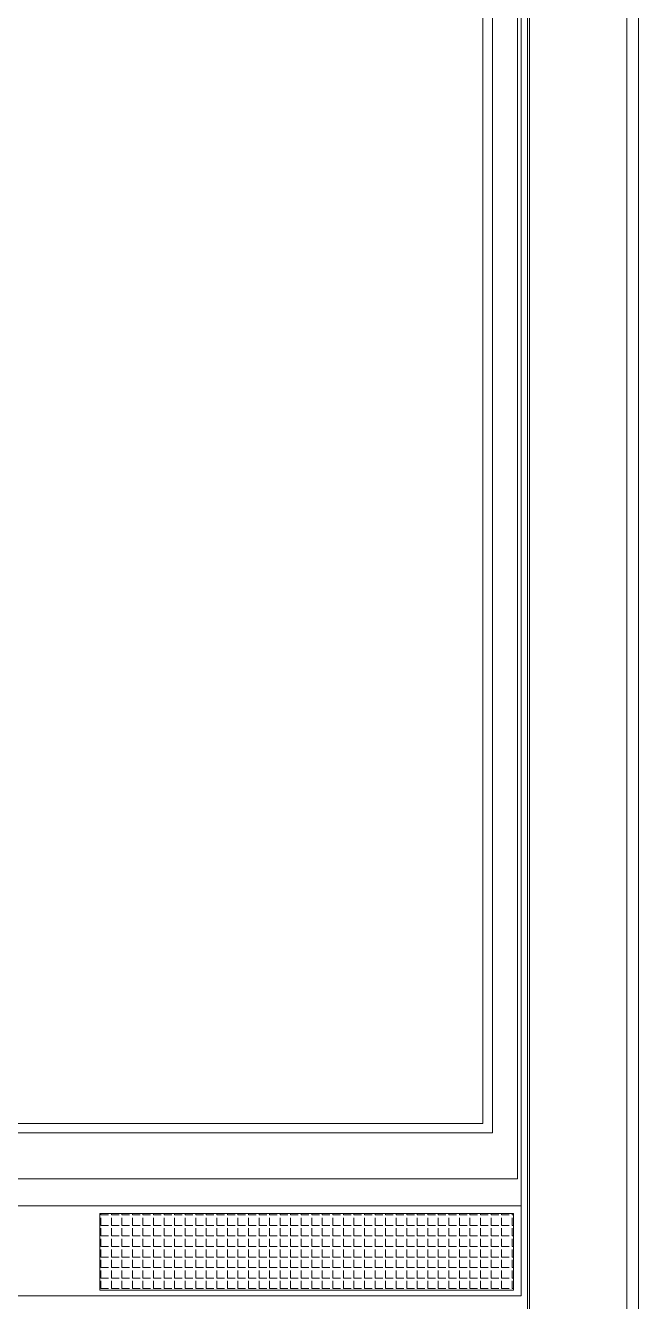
# Model space of a CAD drawing. Header units: inches. Extents: x 4091 to 6273, y -6229 to -5636.
# Drawn here: x 5848.81 to 5864.79, y -5933.88 to -5900.59 of the extents above; entities that cross this region are included whole.
import ezdxf

# ---------------------------------------------------------------- set-up
doc = ezdxf.new("R2010")
doc.units = ezdxf.units.IN
doc.header["$LTSCALE"] = 0.5
doc.header["$MEASUREMENT"] = 0
for name, color, linetype, lineweight in [('COVER LENS', 6, 'Continuous', 0), ('LCM', 2, 'Continuous', 0), ('保护膜', 5, 'Continuous', 0)]:
    doc.layers.add(name, color=color, linetype=linetype, lineweight=lineweight)

msp = doc.modelspace()

# ---------------------------------------------------------------- hatches: boundary and pattern name
at = {"layer": 'LCM'}
h = msp.add_hatch(dxfattribs=at)
h.set_pattern_fill('ANGLE', color=256, style=0)
h.set_pattern_definition([(0, (-409.0523, -4193.89114), (0, 0.275), [0.2, -0.075]), (90, (-409.0523, -4193.89114), (-0.275, 2e-17), [0.2, -0.075])])
h.paths.add_polyline_path([(5861.5329, -5933.5801), (5850.7439, -5933.5801), (5850.7439, -5931.5801), (5861.5329, -5931.5801)])

# ---------------------------------------------------------------- linework, layer by layer
at = {"layer": 'COVER LENS', "lineweight": 0}
msp.add_lwpolyline([(5794.7909, -5796.6961), (5794.7909, -5939.8961, 0.4142136), (5796.6909, -5941.7961), (5862.8909, -5941.7961, 0.4142136), (5864.7909, -5939.8961), (5864.7909, -5796.6961, 0.4142136), (5862.8909, -5794.7961), (5796.6909, -5794.7961, 0.4142136)], format="xyb", close=True, dxfattribs=at)
at = {"layer": 'COVER LENS', "color": 1, "lineweight": 0}
msp.add_lwpolyline([(5798.5989, -5805.2121), (5860.9829, -5805.2121), (5860.9829, -5929.4801), (5798.5989, -5929.4801)], close=True, dxfattribs=at)
at = {"layer": 'LCM'}
for p, q in [((5861.9489, -5804.2693), (5861.9489, -5934.8513)), ((5797.8489, -5931.3801), (5861.7329, -5931.3801))]:
    msp.add_line(p, q, dxfattribs=at)
for points in [[(5797.6829, -5934.8013), (5861.8989, -5934.8013), (5861.8989, -5804.3193), (5797.6829, -5804.3193)], [(5861.7329, -5933.7301), (5797.8489, -5933.7301), (5797.8489, -5804.4621), (5861.7329, -5804.4621)], [(5797.9489, -5804.5621), (5861.6329, -5804.5621), (5861.6329, -5930.6801), (5797.9489, -5930.6801)], [(5860.9829, -5929.4801), (5798.5989, -5929.4801), (5798.5989, -5805.2121), (5860.9829, -5805.2121)], [(5798.5989, -5805.2121), (5860.9829, -5805.2121), (5860.9829, -5929.4801), (5798.5989, -5929.4801)], [(5860.7329, -5929.2301), (5798.8489, -5929.2301), (5798.8489, -5805.4621), (5860.7329, -5805.4621)], [(5798.8489, -5929.2301), (5860.7329, -5929.2301), (5860.7329, -5805.4621), (5798.8489, -5805.4621)], [(5861.5329, -5933.5801), (5850.7439, -5933.5801), (5850.7439, -5931.5801), (5861.5329, -5931.5801)]]:
    msp.add_lwpolyline(points, close=True, dxfattribs=at)
at = {"layer": '保护膜', "color": 3, "linetype": 'Continuous'}
msp.add_lwpolyline([(5795.0909, -5796.6961), (5795.0909, -5939.8961, 0.4142136), (5796.6909, -5941.4961), (5862.8909, -5941.4961, 0.4142136), (5864.4909, -5939.8961), (5864.4909, -5796.6961, 0.4142136), (5862.8909, -5795.0961), (5796.6909, -5795.0961, 0.4142136)], format="xyb", close=True, dxfattribs=at)

doc.saveas('drawing.dxf')
